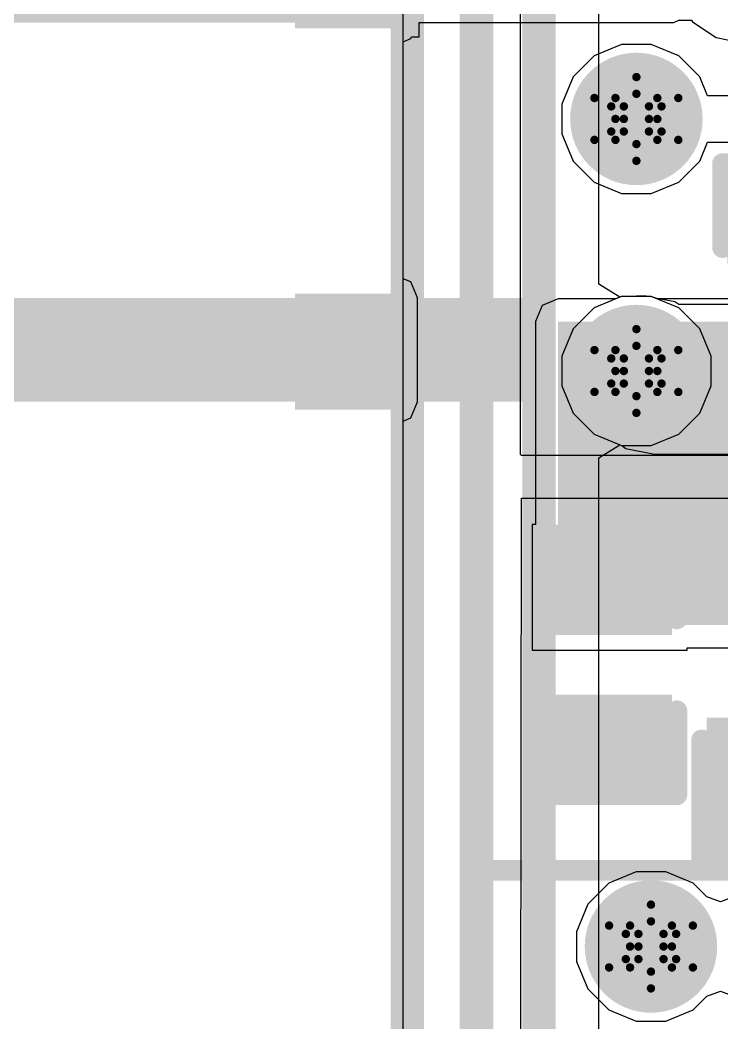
# Model space of a CAD drawing. Header units: inches. Extents: x -2.7 to 10.9, y -2.9 to 7.4.
# Drawn here: x -0.7064 to -0.5389, y 0.6606 to 0.9 of the extents above; entities that cross this region are included whole.
import ezdxf

# ---------------------------------------------------------------- set-up
doc = ezdxf.new("R2010")
doc.units = ezdxf.units.IN
doc.header["$MEASUREMENT"] = 0
for name, color, linetype in [('Board Outline', 216, 'Continuous'), ('Bottom Layer', 5, 'Continuous'), ('Bottom Solder', 6, 'Continuous'), ('Drill Drawing', 1, 'Continuous'), ('Layer 2', 16, 'Continuous'), ('Layer 3', 76, 'Continuous'), ('Top Layer', 1, 'Continuous'), ('Top Overlay', 2, 'Continuous'), ('Top Paste', 8, 'Continuous'), ('Top Solder', 216, 'Continuous'), ('Via Holes', 16, 'Continuous')]:
    doc.layers.add(name, color=color, linetype=linetype)

# ---------------------------------------------------------------- blocks, each defined once
blk = doc.blocks.new('ESP_P_____A_______41')
at = {"layer": 'Top Layer'}
for points in [[(0.09055, 0), (0.11535, 0), (0.11535, 0.198), (0.09055, 0.198)], [(0, 0), (0.02481, 0), (0.02481, 0.194), (0, 0.194)], [(0.00216, 0.01984), (0.02184, 0.01984), (0.02184, 0.00016), (0.00216, 0.00016)]]:
    blk.add_hatch(color=1, dxfattribs=at).paths.add_polyline_path(points)
at = {"layer": 'Top Paste'}
blk.add_hatch(color=8, dxfattribs=at).paths.add_polyline_path([(0.00216, 0.01984), (0.02184, 0.01984), (0.02184, 0.00016), (0.00216, 0.00016)])
at = {"layer": 'Top Solder'}
for points in [[(-0.00184, 0.02384), (0.02584, 0.02384), (0.02584, -0.00384), (-0.00184, -0.00384)], [(0.08916, 0.02384), (0.11684, 0.02384), (0.11684, -0.00384), (0.08916, -0.00384)]]:
    blk.add_hatch(color=216, dxfattribs=at).paths.add_polyline_path(points)
blk = doc.blocks.new('C___0402_295')
at = {"layer": 'Top Layer'}
for points in [[(-0.0275, -0.0125), (-0.0275, 0.0125), (-0.0095, 0.0125), (-0.0095, -0.0125)], [(0.0095, -0.0125), (0.0095, 0.0125), (0.0275, 0.0125), (0.0275, -0.0125)]]:
    blk.add_hatch(color=1, dxfattribs=at).paths.add_polyline_path(points)
at = {"layer": 'Top Paste'}
for points in [[(-0.0275, -0.0125), (-0.0275, 0.0125), (-0.0095, 0.0125), (-0.0095, -0.0125)], [(0.0095, -0.0125), (0.0095, 0.0125), (0.0275, 0.0125), (0.0275, -0.0125)]]:
    blk.add_hatch(color=8, dxfattribs=at).paths.add_polyline_path(points)
at = {"layer": 'Top Solder'}
for points in [[(-0.02986, -0.01486), (-0.02986, 0.01486), (-0.00714, 0.01486), (-0.00714, -0.01486)], [(0.00714, -0.01486), (0.00714, 0.01486), (0.02986, 0.01486), (0.02986, -0.01486)]]:
    blk.add_hatch(color=216, dxfattribs=at).paths.add_polyline_path(points)
at = {"layer": 'Top Overlay'}
for points in [[(-0.031, 0.016, 0.005, 0.005, 0), (-0.031, -0.016, 0.005, 0.005, 0)], [(-0.031, 0.016, 0.005, 0.005, 0), (-0.011, 0.016, 0.005, 0.005, 0)], [(0.011, 0.016, 0.005, 0.005, 0), (0.031, 0.016, 0.005, 0.005, 0)], [(0.031, 0.016, 0.005, 0.005, 0), (0.031, -0.016, 0.005, 0.005, 0)], [(-0.031, -0.016, 0.005, 0.005, 0), (-0.011, -0.016, 0.005, 0.005, 0)], [(0.011, -0.016, 0.005, 0.005, 0), (0.031, -0.016, 0.005, 0.005, 0)]]:
    blk.add_lwpolyline(points, format="xyseb", dxfattribs=at)
for points in [[(-0.03225, 0.016, 0.0025, 0.0025, 1), (-0.02975, 0.016, 0.0025, 0.0025, 1)], [(-0.03225, 0.016, 0.0025, 0.0025, 1), (-0.02975, 0.016, 0.0025, 0.0025, 1)], [(-0.01225, 0.016, 0.0025, 0.0025, 1), (-0.00975, 0.016, 0.0025, 0.0025, 1)], [(0.00975, 0.016, 0.0025, 0.0025, 1), (0.01225, 0.016, 0.0025, 0.0025, 1)], [(0.02975, 0.016, 0.0025, 0.0025, 1), (0.03225, 0.016, 0.0025, 0.0025, 1)], [(0.02975, 0.016, 0.0025, 0.0025, 1), (0.03225, 0.016, 0.0025, 0.0025, 1)], [(-0.03225, -0.016, 0.0025, 0.0025, 1), (-0.02975, -0.016, 0.0025, 0.0025, 1)], [(-0.03225, -0.016, 0.0025, 0.0025, 1), (-0.02975, -0.016, 0.0025, 0.0025, 1)], [(-0.01225, -0.016, 0.0025, 0.0025, 1), (-0.00975, -0.016, 0.0025, 0.0025, 1)], [(0.00975, -0.016, 0.0025, 0.0025, 1), (0.01225, -0.016, 0.0025, 0.0025, 1)], [(0.02975, -0.016, 0.0025, 0.0025, 1), (0.03225, -0.016, 0.0025, 0.0025, 1)], [(0.02975, -0.016, 0.0025, 0.0025, 1), (0.03225, -0.016, 0.0025, 0.0025, 1)]]:
    blk.add_lwpolyline(points, format="xyseb", close=True, dxfattribs=at)
blk = doc.blocks.new('C___0603_296')
at = {"layer": 'Top Layer'}
for points in [[(-0.015, 0.0175), (-0.015, -0.0175), (-0.045, -0.0175), (-0.045, 0.0175)], [(0.045, 0.0175), (0.045, -0.0175), (0.015, -0.0175), (0.015, 0.0175)]]:
    blk.add_hatch(color=1, dxfattribs=at).paths.add_polyline_path(points)
at = {"layer": 'Top Paste'}
for points in [[(-0.015, 0.0175), (-0.015, -0.0175), (-0.045, -0.0175), (-0.045, 0.0175)], [(0.045, 0.0175), (0.045, -0.0175), (0.015, -0.0175), (0.015, 0.0175)]]:
    blk.add_hatch(color=8, dxfattribs=at).paths.add_polyline_path(points)
at = {"layer": 'Top Solder'}
for points in [[(-0.01264, 0.01986), (-0.01264, -0.01986), (-0.04736, -0.01986), (-0.04736, 0.01986)], [(0.04736, 0.01986), (0.04736, -0.01986), (0.01264, -0.01986), (0.01264, 0.01986)]]:
    blk.add_hatch(color=216, dxfattribs=at).paths.add_polyline_path(points)
at = {"layer": 'Top Overlay'}
for points in [[(-0.049, 0.021, 0.005, 0.005, 0), (-0.018, 0.021, 0.005, 0.005, 0)], [(-0.049, 0.021, 0.005, 0.005, 0), (-0.049, -0.021, 0.005, 0.005, 0)], [(0.018, 0.021, 0.005, 0.005, 0), (0.049, 0.021, 0.005, 0.005, 0)], [(0.049, 0.021, 0.005, 0.005, 0), (0.049, -0.021, 0.005, 0.005, 0)], [(-0.049, -0.021, 0.005, 0.005, 0), (-0.018, -0.021, 0.005, 0.005, 0)], [(0.018, -0.021, 0.005, 0.005, 0), (0.049, -0.021, 0.005, 0.005, 0)]]:
    blk.add_lwpolyline(points, format="xyseb", dxfattribs=at)
for points in [[(-0.05025, 0.021, 0.0025, 0.0025, 1), (-0.04775, 0.021, 0.0025, 0.0025, 1)], [(-0.05025, 0.021, 0.0025, 0.0025, 1), (-0.04775, 0.021, 0.0025, 0.0025, 1)], [(-0.01925, 0.021, 0.0025, 0.0025, 1), (-0.01675, 0.021, 0.0025, 0.0025, 1)], [(0.01675, 0.021, 0.0025, 0.0025, 1), (0.01925, 0.021, 0.0025, 0.0025, 1)], [(0.04775, 0.021, 0.0025, 0.0025, 1), (0.05025, 0.021, 0.0025, 0.0025, 1)], [(0.04775, 0.021, 0.0025, 0.0025, 1), (0.05025, 0.021, 0.0025, 0.0025, 1)], [(-0.05025, -0.021, 0.0025, 0.0025, 1), (-0.04775, -0.021, 0.0025, 0.0025, 1)], [(-0.05025, -0.021, 0.0025, 0.0025, 1), (-0.04775, -0.021, 0.0025, 0.0025, 1)], [(-0.01925, -0.021, 0.0025, 0.0025, 1), (-0.01675, -0.021, 0.0025, 0.0025, 1)], [(0.01675, -0.021, 0.0025, 0.0025, 1), (0.01925, -0.021, 0.0025, 0.0025, 1)], [(0.04775, -0.021, 0.0025, 0.0025, 1), (0.05025, -0.021, 0.0025, 0.0025, 1)], [(0.04775, -0.021, 0.0025, 0.0025, 1), (0.05025, -0.021, 0.0025, 0.0025, 1)]]:
    blk.add_lwpolyline(points, format="xyseb", close=True, dxfattribs=at)
blk = doc.blocks.new('C___0402_320')
at = {"layer": 'Top Layer'}
for points in [[(-0.0275, -0.0125), (-0.0275, 0.0125), (-0.0095, 0.0125), (-0.0095, -0.0125)], [(0.0095, -0.0125), (0.0095, 0.0125), (0.0275, 0.0125), (0.0275, -0.0125)]]:
    blk.add_hatch(color=1, dxfattribs=at).paths.add_polyline_path(points)
at = {"layer": 'Top Paste'}
for points in [[(-0.0275, -0.0125), (-0.0275, 0.0125), (-0.0095, 0.0125), (-0.0095, -0.0125)], [(0.0095, -0.0125), (0.0095, 0.0125), (0.0275, 0.0125), (0.0275, -0.0125)]]:
    blk.add_hatch(color=8, dxfattribs=at).paths.add_polyline_path(points)
at = {"layer": 'Top Solder'}
for points in [[(-0.02986, -0.01486), (-0.02986, 0.01486), (-0.00714, 0.01486), (-0.00714, -0.01486)], [(0.00714, -0.01486), (0.00714, 0.01486), (0.02986, 0.01486), (0.02986, -0.01486)]]:
    blk.add_hatch(color=216, dxfattribs=at).paths.add_polyline_path(points)
at = {"layer": 'Top Overlay'}
for points in [[(-0.031, -0.016, 0.005, 0.005, 0), (-0.031, 0.016, 0.005, 0.005, 0)], [(-0.011, 0.016, 0.005, 0.005, 0), (-0.031, 0.016, 0.005, 0.005, 0)], [(0.031, 0.016, 0.005, 0.005, 0), (0.011, 0.016, 0.005, 0.005, 0)], [(0.031, -0.016, 0.005, 0.005, 0), (0.031, 0.016, 0.005, 0.005, 0)], [(-0.011, -0.016, 0.005, 0.005, 0), (-0.031, -0.016, 0.005, 0.005, 0)], [(0.031, -0.016, 0.005, 0.005, 0), (0.011, -0.016, 0.005, 0.005, 0)]]:
    blk.add_lwpolyline(points, format="xyseb", dxfattribs=at)
for points in [[(-0.03225, 0.016, 0.0025, 0.0025, 1), (-0.02975, 0.016, 0.0025, 0.0025, 1)], [(-0.03225, 0.016, 0.0025, 0.0025, 1), (-0.02975, 0.016, 0.0025, 0.0025, 1)], [(-0.01225, 0.016, 0.0025, 0.0025, 1), (-0.00975, 0.016, 0.0025, 0.0025, 1)], [(0.00975, 0.016, 0.0025, 0.0025, 1), (0.01225, 0.016, 0.0025, 0.0025, 1)], [(0.02975, 0.016, 0.0025, 0.0025, 1), (0.03225, 0.016, 0.0025, 0.0025, 1)], [(0.02975, 0.016, 0.0025, 0.0025, 1), (0.03225, 0.016, 0.0025, 0.0025, 1)], [(-0.03225, -0.016, 0.0025, 0.0025, 1), (-0.02975, -0.016, 0.0025, 0.0025, 1)], [(-0.03225, -0.016, 0.0025, 0.0025, 1), (-0.02975, -0.016, 0.0025, 0.0025, 1)], [(-0.01225, -0.016, 0.0025, 0.0025, 1), (-0.00975, -0.016, 0.0025, 0.0025, 1)], [(0.00975, -0.016, 0.0025, 0.0025, 1), (0.01225, -0.016, 0.0025, 0.0025, 1)], [(0.02975, -0.016, 0.0025, 0.0025, 1), (0.03225, -0.016, 0.0025, 0.0025, 1)], [(0.02975, -0.016, 0.0025, 0.0025, 1), (0.03225, -0.016, 0.0025, 0.0025, 1)]]:
    blk.add_lwpolyline(points, format="xyseb", close=True, dxfattribs=at)

msp = doc.modelspace()

# ---------------------------------------------------------------- hatches: boundary and pattern name
at = {"layer": 'Bottom Layer'}
h = msp.add_hatch(color=5, dxfattribs=at)
edge = h.paths.add_edge_path()
edge.add_arc((-0.55933, 0.87639), 0.01181, 0, 360)
h = msp.add_hatch(color=5, dxfattribs=at)
edge = h.paths.add_edge_path()
edge.add_arc((-0.55933, 0.81621), 0.01181, 0, 360)
h = msp.add_hatch(color=5, dxfattribs=at)
edge = h.paths.add_edge_path()
edge.add_arc((-0.55585, 0.67881), 0.01181, 0, 360)
at = {"layer": 'Bottom Solder'}
h = msp.add_hatch(color=6, dxfattribs=at)
edge = h.paths.add_edge_path()
edge.add_arc((-0.55933, 0.87639), 0.01581, 0, 360)
h = msp.add_hatch(color=6, dxfattribs=at)
edge = h.paths.add_edge_path()
edge.add_arc((-0.55933, 0.81621), 0.01581, 0, 360)
h = msp.add_hatch(color=6, dxfattribs=at)
edge = h.paths.add_edge_path()
edge.add_arc((-0.55585, 0.67881), 0.01581, 0, 360)
at = {"layer": 'Layer 2'}
h = msp.add_hatch(color=16, dxfattribs=at)
edge = h.paths.add_edge_path()
edge.add_arc((-0.55933, 0.87639), 0.01181, 0, 360)
h = msp.add_hatch(color=16, dxfattribs=at)
edge = h.paths.add_edge_path()
edge.add_arc((-0.55933, 0.81621), 0.01181, 0, 360)
h = msp.add_hatch(color=16, dxfattribs=at)
edge = h.paths.add_edge_path()
edge.add_arc((-0.55585, 0.67881), 0.01181, 0, 360)
at = {"layer": 'Layer 3'}
h = msp.add_hatch(color=76, dxfattribs=at)
edge = h.paths.add_edge_path()
edge.add_arc((-0.55933, 0.87639), 0.01181, 0, 360)
h = msp.add_hatch(color=76, dxfattribs=at)
edge = h.paths.add_edge_path()
edge.add_arc((-0.55933, 0.81621), 0.01181, 0, 360)
h = msp.add_hatch(color=76, dxfattribs=at)
edge = h.paths.add_edge_path()
edge.add_arc((-0.55585, 0.67881), 0.01181, 0, 360)
at = {"layer": 'Top Layer'}
h = msp.add_hatch(color=1, dxfattribs=at)
edge = h.paths.add_edge_path()
edge.add_arc((-0.55933, 0.87639), 0.01181, 0, 360)
for points in [[(-0.6551, 0.80886), (-0.583, 0.80886), (-0.583, 0.83366), (-0.6551, 0.83366)], [(-0.578, 0.81021), (-0.4879, 0.81021), (-0.4879, 0.828), (-0.578, 0.828)], [(-0.578, 0.75555), (-0.50524, 0.75555), (-0.50524, 0.828), (-0.578, 0.828)]]:
    msp.add_hatch(color=1, dxfattribs=at).paths.add_polyline_path(points)
h = msp.add_hatch(color=1, dxfattribs=at)
edge = h.paths.add_edge_path()
edge.add_arc((-0.55933, 0.81621), 0.01181, 0, 360)
h = msp.add_hatch(color=1, dxfattribs=at)
edge = h.paths.add_edge_path()
edge.add_arc((-0.55585, 0.67881), 0.01181, 0, 360)
at = {"layer": 'Top Solder'}
h = msp.add_hatch(color=216, dxfattribs=at)
edge = h.paths.add_edge_path()
edge.add_arc((-0.55933, 0.87639), 0.01581, 0, 360)
h = msp.add_hatch(color=216, dxfattribs=at)
edge = h.paths.add_edge_path()
edge.add_arc((-0.55933, 0.81621), 0.01581, 0, 360)
h = msp.add_hatch(color=216, dxfattribs=at)
edge = h.paths.add_edge_path()
edge.add_arc((-0.55585, 0.67881), 0.01581, 0, 360)
at = {"layer": 'Via Holes'}
h = msp.add_hatch(color=7, dxfattribs=at)
edge = h.paths.add_edge_path()
edge.add_arc((-0.55933, 0.87639), 0.00591, 0, 360)
h = msp.add_hatch(color=7, dxfattribs=at)
edge = h.paths.add_edge_path()
edge.add_arc((-0.55933, 0.81621), 0.00591, 0, 360)
h = msp.add_hatch(color=7, dxfattribs=at)
edge = h.paths.add_edge_path()
edge.add_arc((-0.55585, 0.67881), 0.00591, 0, 360)

# ---------------------------------------------------------------- linework, layer by layer
at = {"layer": 'Board Outline'}
msp.add_lwpolyline([(-2.49969, 1.37795, 0.005, 0.005, -0.740599), (2.8433, 0.25075, 0.005, 0.005, 0)], format="xyseb", dxfattribs=at)
at = {"layer": 'Bottom Layer'}
for p, q in [((-0.56829, 0.83698), (-0.56829, 0.98337)), ((-0.56828, 0.83696), (-0.56829, 0.83698)), ((-0.56329, 0.83385), (-0.56828, 0.83696)), ((-0.56287, 0.83402), (-0.56329, 0.83385)), ((-0.55949, 0.83402), (-0.56287, 0.83402)), ((-0.55933, 0.83405), (-0.55949, 0.83402)), ((-0.557, 0.83405), (-0.55933, 0.83405)), ((-0.55684, 0.83402), (-0.557, 0.83405)), ((-0.55579, 0.83402), (-0.55684, 0.83402)), ((-0.55482, 0.83362), (-0.55579, 0.83402)), ((-0.55017, 0.83269), (-0.55482, 0.83362)), ((-0.54921, 0.83205), (-0.55017, 0.83269)), ((-0.52121, 0.83205), (-0.54921, 0.83205)), ((-0.56828, 0.79545), (-0.56329, 0.79857)), ((-0.56329, 0.79857), (-0.56287, 0.7984)), ((-0.56287, 0.7984), (-0.56283, 0.7984)), ((-0.56283, 0.7984), (-0.56183, 0.79772)), ((-0.56183, 0.79772), (-0.555, 0.79637)), ((-0.56829, 0.79544), (-0.56828, 0.79545)), ((-0.56829, 0.53748), (-0.56829, 0.79544)), ((-0.555, 0.79637), (-0.52607, 0.79637))]:
    msp.add_line(p, q, dxfattribs=at)
for points in [[(-0.61398, 0.47298, 0.008, 0.008, 0), (-0.61398, 1.07322, 0.008, 0.008, 0)], [(-0.59749, 0.50813, 0.008, 0.008, 0), (-0.59749, 1.06681, 0.008, 0.008, 0)], [(-0.58256, 0.53156, 0.008, 0.008, 0), (-0.58256, 1.05601, 0.008, 0.008, 0)], [(-0.55933, 0.81621, 0.015, 0.015, 0), (-0.557, 0.81621, 0.015, 0.015, 0)], [(-0.557, 0.81621, 0.015, 0.015, 0), (-0.555, 0.81421, 0.015, 0.015, 0)], [(-0.555, 0.81421, 0.015, 0.015, 0), (-0.52121, 0.81421, 0.015, 0.015, 0)]]:
    msp.add_lwpolyline(points, format="xyseb", dxfattribs=at)
for points in [[(-0.56308, 0.81621, 0.0075, 0.0075, 1), (-0.55558, 0.81621, 0.0075, 0.0075, 1)], [(-0.56075, 0.81621, 0.0075, 0.0075, 1), (-0.55325, 0.81621, 0.0075, 0.0075, 1)], [(-0.56075, 0.81621, 0.0075, 0.0075, 1), (-0.55325, 0.81621, 0.0075, 0.0075, 1)], [(-0.55875, 0.81421, 0.0075, 0.0075, 1), (-0.55125, 0.81421, 0.0075, 0.0075, 1)], [(-0.55875, 0.81421, 0.0075, 0.0075, 1), (-0.55125, 0.81421, 0.0075, 0.0075, 1)]]:
    msp.add_lwpolyline(points, format="xyseb", close=True, dxfattribs=at)
at = {"layer": 'Drill Drawing'}
for points in [[(-0.56433, 0.88139, 0.002, 0.002, 0), (-0.55933, 0.88639, 0.002, 0.002, 0)], [(-0.55933, 0.88639, 0.002, 0.002, 0), (-0.55433, 0.88139, 0.002, 0.002, 0)], [(-0.56933, 0.88139, 0.002, 0.002, 0), (-0.56433, 0.87639, 0.002, 0.002, 0)], [(-0.56933, 0.88139, 0.002, 0.002, 0), (-0.56433, 0.88139, 0.002, 0.002, 0)], [(-0.56233, 0.87939, 0.002, 0.002, 0), (-0.55933, 0.88239, 0.002, 0.002, 0)], [(-0.55933, 0.88239, 0.002, 0.002, 0), (-0.55633, 0.87939, 0.002, 0.002, 0)], [(-0.55433, 0.88139, 0.002, 0.002, 0), (-0.54933, 0.88139, 0.002, 0.002, 0)], [(-0.55433, 0.87639, 0.002, 0.002, 0), (-0.54933, 0.88139, 0.002, 0.002, 0)], [(-0.56533, 0.87939, 0.002, 0.002, 0), (-0.56233, 0.87639, 0.002, 0.002, 0)], [(-0.56533, 0.87939, 0.002, 0.002, 0), (-0.56233, 0.87939, 0.002, 0.002, 0)], [(-0.55633, 0.87939, 0.002, 0.002, 0), (-0.55333, 0.87939, 0.002, 0.002, 0)], [(-0.55633, 0.87639, 0.002, 0.002, 0), (-0.55333, 0.87939, 0.002, 0.002, 0)], [(-0.56933, 0.87139, 0.002, 0.002, 0), (-0.56433, 0.87639, 0.002, 0.002, 0)], [(-0.56533, 0.87339, 0.002, 0.002, 0), (-0.56233, 0.87639, 0.002, 0.002, 0)], [(-0.55633, 0.87639, 0.002, 0.002, 0), (-0.55333, 0.87339, 0.002, 0.002, 0)], [(-0.55433, 0.87639, 0.002, 0.002, 0), (-0.54933, 0.87139, 0.002, 0.002, 0)], [(-0.56533, 0.87339, 0.002, 0.002, 0), (-0.56233, 0.87339, 0.002, 0.002, 0)], [(-0.56233, 0.87339, 0.002, 0.002, 0), (-0.55933, 0.87039, 0.002, 0.002, 0)], [(-0.55933, 0.87039, 0.002, 0.002, 0), (-0.55633, 0.87339, 0.002, 0.002, 0)], [(-0.55633, 0.87339, 0.002, 0.002, 0), (-0.55333, 0.87339, 0.002, 0.002, 0)], [(-0.56933, 0.87139, 0.002, 0.002, 0), (-0.56433, 0.87139, 0.002, 0.002, 0)], [(-0.56433, 0.87139, 0.002, 0.002, 0), (-0.55933, 0.86639, 0.002, 0.002, 0)], [(-0.55933, 0.86639, 0.002, 0.002, 0), (-0.55433, 0.87139, 0.002, 0.002, 0)], [(-0.55433, 0.87139, 0.002, 0.002, 0), (-0.54933, 0.87139, 0.002, 0.002, 0)], [(-0.56433, 0.82121, 0.002, 0.002, 0), (-0.55933, 0.82621, 0.002, 0.002, 0)], [(-0.55933, 0.82621, 0.002, 0.002, 0), (-0.55433, 0.82121, 0.002, 0.002, 0)], [(-0.56933, 0.82121, 0.002, 0.002, 0), (-0.56433, 0.81621, 0.002, 0.002, 0)], [(-0.56933, 0.82121, 0.002, 0.002, 0), (-0.56433, 0.82121, 0.002, 0.002, 0)], [(-0.56233, 0.81921, 0.002, 0.002, 0), (-0.55933, 0.82221, 0.002, 0.002, 0)], [(-0.55933, 0.82221, 0.002, 0.002, 0), (-0.55633, 0.81921, 0.002, 0.002, 0)], [(-0.55433, 0.82121, 0.002, 0.002, 0), (-0.54933, 0.82121, 0.002, 0.002, 0)], [(-0.55433, 0.81621, 0.002, 0.002, 0), (-0.54933, 0.82121, 0.002, 0.002, 0)], [(-0.56533, 0.81921, 0.002, 0.002, 0), (-0.56233, 0.81621, 0.002, 0.002, 0)], [(-0.56533, 0.81921, 0.002, 0.002, 0), (-0.56233, 0.81921, 0.002, 0.002, 0)], [(-0.55633, 0.81921, 0.002, 0.002, 0), (-0.55333, 0.81921, 0.002, 0.002, 0)], [(-0.55633, 0.81621, 0.002, 0.002, 0), (-0.55333, 0.81921, 0.002, 0.002, 0)], [(-0.56933, 0.81121, 0.002, 0.002, 0), (-0.56433, 0.81621, 0.002, 0.002, 0)], [(-0.56533, 0.81321, 0.002, 0.002, 0), (-0.56233, 0.81621, 0.002, 0.002, 0)], [(-0.55633, 0.81621, 0.002, 0.002, 0), (-0.55333, 0.81321, 0.002, 0.002, 0)], [(-0.55433, 0.81621, 0.002, 0.002, 0), (-0.54933, 0.81121, 0.002, 0.002, 0)], [(-0.56533, 0.81321, 0.002, 0.002, 0), (-0.56233, 0.81321, 0.002, 0.002, 0)], [(-0.56233, 0.81321, 0.002, 0.002, 0), (-0.55933, 0.81021, 0.002, 0.002, 0)], [(-0.55933, 0.81021, 0.002, 0.002, 0), (-0.55633, 0.81321, 0.002, 0.002, 0)], [(-0.55633, 0.81321, 0.002, 0.002, 0), (-0.55333, 0.81321, 0.002, 0.002, 0)], [(-0.56933, 0.81121, 0.002, 0.002, 0), (-0.56433, 0.81121, 0.002, 0.002, 0)], [(-0.56433, 0.81121, 0.002, 0.002, 0), (-0.55933, 0.80621, 0.002, 0.002, 0)], [(-0.55933, 0.80621, 0.002, 0.002, 0), (-0.55433, 0.81121, 0.002, 0.002, 0)], [(-0.55433, 0.81121, 0.002, 0.002, 0), (-0.54933, 0.81121, 0.002, 0.002, 0)], [(-0.56085, 0.68381, 0.002, 0.002, 0), (-0.55585, 0.68881, 0.002, 0.002, 0)], [(-0.55585, 0.68881, 0.002, 0.002, 0), (-0.55085, 0.68381, 0.002, 0.002, 0)], [(-0.56585, 0.68381, 0.002, 0.002, 0), (-0.56085, 0.67881, 0.002, 0.002, 0)], [(-0.56585, 0.68381, 0.002, 0.002, 0), (-0.56085, 0.68381, 0.002, 0.002, 0)], [(-0.55885, 0.68181, 0.002, 0.002, 0), (-0.55585, 0.68481, 0.002, 0.002, 0)], [(-0.55585, 0.68481, 0.002, 0.002, 0), (-0.55285, 0.68181, 0.002, 0.002, 0)], [(-0.55085, 0.68381, 0.002, 0.002, 0), (-0.54585, 0.68381, 0.002, 0.002, 0)], [(-0.55085, 0.67881, 0.002, 0.002, 0), (-0.54585, 0.68381, 0.002, 0.002, 0)], [(-0.56185, 0.68181, 0.002, 0.002, 0), (-0.55885, 0.67881, 0.002, 0.002, 0)], [(-0.56185, 0.68181, 0.002, 0.002, 0), (-0.55885, 0.68181, 0.002, 0.002, 0)], [(-0.55285, 0.68181, 0.002, 0.002, 0), (-0.54985, 0.68181, 0.002, 0.002, 0)], [(-0.55285, 0.67881, 0.002, 0.002, 0), (-0.54985, 0.68181, 0.002, 0.002, 0)], [(-0.56585, 0.67381, 0.002, 0.002, 0), (-0.56085, 0.67881, 0.002, 0.002, 0)], [(-0.56185, 0.67581, 0.002, 0.002, 0), (-0.55885, 0.67881, 0.002, 0.002, 0)], [(-0.55285, 0.67881, 0.002, 0.002, 0), (-0.54985, 0.67581, 0.002, 0.002, 0)], [(-0.55085, 0.67881, 0.002, 0.002, 0), (-0.54585, 0.67381, 0.002, 0.002, 0)], [(-0.56185, 0.67581, 0.002, 0.002, 0), (-0.55885, 0.67581, 0.002, 0.002, 0)], [(-0.55885, 0.67581, 0.002, 0.002, 0), (-0.55585, 0.67281, 0.002, 0.002, 0)], [(-0.55585, 0.67281, 0.002, 0.002, 0), (-0.55285, 0.67581, 0.002, 0.002, 0)], [(-0.55285, 0.67581, 0.002, 0.002, 0), (-0.54985, 0.67581, 0.002, 0.002, 0)], [(-0.56585, 0.67381, 0.002, 0.002, 0), (-0.56085, 0.67381, 0.002, 0.002, 0)], [(-0.56085, 0.67381, 0.002, 0.002, 0), (-0.55585, 0.66881, 0.002, 0.002, 0)], [(-0.55585, 0.66881, 0.002, 0.002, 0), (-0.55085, 0.67381, 0.002, 0.002, 0)], [(-0.55085, 0.67381, 0.002, 0.002, 0), (-0.54585, 0.67381, 0.002, 0.002, 0)]]:
    msp.add_lwpolyline(points, format="xyseb", dxfattribs=at)
for points in [[(-0.55983, 0.88639, 0.001, 0.001, 1), (-0.55883, 0.88639, 0.001, 0.001, 1)], [(-0.55983, 0.88639, 0.001, 0.001, 1), (-0.55883, 0.88639, 0.001, 0.001, 1)], [(-0.56983, 0.88139, 0.001, 0.001, 1), (-0.56883, 0.88139, 0.001, 0.001, 1)], [(-0.56983, 0.88139, 0.001, 0.001, 1), (-0.56883, 0.88139, 0.001, 0.001, 1)], [(-0.56483, 0.88139, 0.001, 0.001, 1), (-0.56383, 0.88139, 0.001, 0.001, 1)], [(-0.56483, 0.88139, 0.001, 0.001, 1), (-0.56383, 0.88139, 0.001, 0.001, 1)], [(-0.55983, 0.88239, 0.001, 0.001, 1), (-0.55883, 0.88239, 0.001, 0.001, 1)], [(-0.55983, 0.88239, 0.001, 0.001, 1), (-0.55883, 0.88239, 0.001, 0.001, 1)], [(-0.55483, 0.88139, 0.001, 0.001, 1), (-0.55383, 0.88139, 0.001, 0.001, 1)], [(-0.55483, 0.88139, 0.001, 0.001, 1), (-0.55383, 0.88139, 0.001, 0.001, 1)], [(-0.54983, 0.88139, 0.001, 0.001, 1), (-0.54883, 0.88139, 0.001, 0.001, 1)], [(-0.54983, 0.88139, 0.001, 0.001, 1), (-0.54883, 0.88139, 0.001, 0.001, 1)], [(-0.56583, 0.87939, 0.001, 0.001, 1), (-0.56483, 0.87939, 0.001, 0.001, 1)], [(-0.56583, 0.87939, 0.001, 0.001, 1), (-0.56483, 0.87939, 0.001, 0.001, 1)], [(-0.56283, 0.87939, 0.001, 0.001, 1), (-0.56183, 0.87939, 0.001, 0.001, 1)], [(-0.56283, 0.87939, 0.001, 0.001, 1), (-0.56183, 0.87939, 0.001, 0.001, 1)], [(-0.55683, 0.87939, 0.001, 0.001, 1), (-0.55583, 0.87939, 0.001, 0.001, 1)], [(-0.55683, 0.87939, 0.001, 0.001, 1), (-0.55583, 0.87939, 0.001, 0.001, 1)], [(-0.55383, 0.87939, 0.001, 0.001, 1), (-0.55283, 0.87939, 0.001, 0.001, 1)], [(-0.55383, 0.87939, 0.001, 0.001, 1), (-0.55283, 0.87939, 0.001, 0.001, 1)], [(-0.56483, 0.87639, 0.001, 0.001, 1), (-0.56383, 0.87639, 0.001, 0.001, 1)], [(-0.56483, 0.87639, 0.001, 0.001, 1), (-0.56383, 0.87639, 0.001, 0.001, 1)], [(-0.56283, 0.87639, 0.001, 0.001, 1), (-0.56183, 0.87639, 0.001, 0.001, 1)], [(-0.56283, 0.87639, 0.001, 0.001, 1), (-0.56183, 0.87639, 0.001, 0.001, 1)], [(-0.55683, 0.87639, 0.001, 0.001, 1), (-0.55583, 0.87639, 0.001, 0.001, 1)], [(-0.55683, 0.87639, 0.001, 0.001, 1), (-0.55583, 0.87639, 0.001, 0.001, 1)], [(-0.55483, 0.87639, 0.001, 0.001, 1), (-0.55383, 0.87639, 0.001, 0.001, 1)], [(-0.55483, 0.87639, 0.001, 0.001, 1), (-0.55383, 0.87639, 0.001, 0.001, 1)], [(-0.56583, 0.87339, 0.001, 0.001, 1), (-0.56483, 0.87339, 0.001, 0.001, 1)], [(-0.56583, 0.87339, 0.001, 0.001, 1), (-0.56483, 0.87339, 0.001, 0.001, 1)], [(-0.56283, 0.87339, 0.001, 0.001, 1), (-0.56183, 0.87339, 0.001, 0.001, 1)], [(-0.56283, 0.87339, 0.001, 0.001, 1), (-0.56183, 0.87339, 0.001, 0.001, 1)], [(-0.55683, 0.87339, 0.001, 0.001, 1), (-0.55583, 0.87339, 0.001, 0.001, 1)], [(-0.55683, 0.87339, 0.001, 0.001, 1), (-0.55583, 0.87339, 0.001, 0.001, 1)], [(-0.55383, 0.87339, 0.001, 0.001, 1), (-0.55283, 0.87339, 0.001, 0.001, 1)], [(-0.55383, 0.87339, 0.001, 0.001, 1), (-0.55283, 0.87339, 0.001, 0.001, 1)], [(-0.56983, 0.87139, 0.001, 0.001, 1), (-0.56883, 0.87139, 0.001, 0.001, 1)], [(-0.56983, 0.87139, 0.001, 0.001, 1), (-0.56883, 0.87139, 0.001, 0.001, 1)], [(-0.56483, 0.87139, 0.001, 0.001, 1), (-0.56383, 0.87139, 0.001, 0.001, 1)], [(-0.56483, 0.87139, 0.001, 0.001, 1), (-0.56383, 0.87139, 0.001, 0.001, 1)], [(-0.55483, 0.87139, 0.001, 0.001, 1), (-0.55383, 0.87139, 0.001, 0.001, 1)], [(-0.55483, 0.87139, 0.001, 0.001, 1), (-0.55383, 0.87139, 0.001, 0.001, 1)], [(-0.54983, 0.87139, 0.001, 0.001, 1), (-0.54883, 0.87139, 0.001, 0.001, 1)], [(-0.54983, 0.87139, 0.001, 0.001, 1), (-0.54883, 0.87139, 0.001, 0.001, 1)], [(-0.55983, 0.87039, 0.001, 0.001, 1), (-0.55883, 0.87039, 0.001, 0.001, 1)], [(-0.55983, 0.87039, 0.001, 0.001, 1), (-0.55883, 0.87039, 0.001, 0.001, 1)], [(-0.55983, 0.86639, 0.001, 0.001, 1), (-0.55883, 0.86639, 0.001, 0.001, 1)], [(-0.55983, 0.86639, 0.001, 0.001, 1), (-0.55883, 0.86639, 0.001, 0.001, 1)], [(-0.55983, 0.82621, 0.001, 0.001, 1), (-0.55883, 0.82621, 0.001, 0.001, 1)], [(-0.55983, 0.82621, 0.001, 0.001, 1), (-0.55883, 0.82621, 0.001, 0.001, 1)], [(-0.56983, 0.82121, 0.001, 0.001, 1), (-0.56883, 0.82121, 0.001, 0.001, 1)], [(-0.56983, 0.82121, 0.001, 0.001, 1), (-0.56883, 0.82121, 0.001, 0.001, 1)], [(-0.56483, 0.82121, 0.001, 0.001, 1), (-0.56383, 0.82121, 0.001, 0.001, 1)], [(-0.56483, 0.82121, 0.001, 0.001, 1), (-0.56383, 0.82121, 0.001, 0.001, 1)], [(-0.55983, 0.82221, 0.001, 0.001, 1), (-0.55883, 0.82221, 0.001, 0.001, 1)], [(-0.55983, 0.82221, 0.001, 0.001, 1), (-0.55883, 0.82221, 0.001, 0.001, 1)], [(-0.55483, 0.82121, 0.001, 0.001, 1), (-0.55383, 0.82121, 0.001, 0.001, 1)], [(-0.55483, 0.82121, 0.001, 0.001, 1), (-0.55383, 0.82121, 0.001, 0.001, 1)], [(-0.54983, 0.82121, 0.001, 0.001, 1), (-0.54883, 0.82121, 0.001, 0.001, 1)], [(-0.54983, 0.82121, 0.001, 0.001, 1), (-0.54883, 0.82121, 0.001, 0.001, 1)], [(-0.56583, 0.81921, 0.001, 0.001, 1), (-0.56483, 0.81921, 0.001, 0.001, 1)], [(-0.56583, 0.81921, 0.001, 0.001, 1), (-0.56483, 0.81921, 0.001, 0.001, 1)], [(-0.56283, 0.81921, 0.001, 0.001, 1), (-0.56183, 0.81921, 0.001, 0.001, 1)], [(-0.56283, 0.81921, 0.001, 0.001, 1), (-0.56183, 0.81921, 0.001, 0.001, 1)], [(-0.55683, 0.81921, 0.001, 0.001, 1), (-0.55583, 0.81921, 0.001, 0.001, 1)], [(-0.55683, 0.81921, 0.001, 0.001, 1), (-0.55583, 0.81921, 0.001, 0.001, 1)], [(-0.55383, 0.81921, 0.001, 0.001, 1), (-0.55283, 0.81921, 0.001, 0.001, 1)], [(-0.55383, 0.81921, 0.001, 0.001, 1), (-0.55283, 0.81921, 0.001, 0.001, 1)], [(-0.56483, 0.81621, 0.001, 0.001, 1), (-0.56383, 0.81621, 0.001, 0.001, 1)], [(-0.56483, 0.81621, 0.001, 0.001, 1), (-0.56383, 0.81621, 0.001, 0.001, 1)], [(-0.56283, 0.81621, 0.001, 0.001, 1), (-0.56183, 0.81621, 0.001, 0.001, 1)], [(-0.56283, 0.81621, 0.001, 0.001, 1), (-0.56183, 0.81621, 0.001, 0.001, 1)], [(-0.55683, 0.81621, 0.001, 0.001, 1), (-0.55583, 0.81621, 0.001, 0.001, 1)], [(-0.55683, 0.81621, 0.001, 0.001, 1), (-0.55583, 0.81621, 0.001, 0.001, 1)], [(-0.55483, 0.81621, 0.001, 0.001, 1), (-0.55383, 0.81621, 0.001, 0.001, 1)], [(-0.55483, 0.81621, 0.001, 0.001, 1), (-0.55383, 0.81621, 0.001, 0.001, 1)], [(-0.56583, 0.81321, 0.001, 0.001, 1), (-0.56483, 0.81321, 0.001, 0.001, 1)], [(-0.56583, 0.81321, 0.001, 0.001, 1), (-0.56483, 0.81321, 0.001, 0.001, 1)], [(-0.56283, 0.81321, 0.001, 0.001, 1), (-0.56183, 0.81321, 0.001, 0.001, 1)], [(-0.56283, 0.81321, 0.001, 0.001, 1), (-0.56183, 0.81321, 0.001, 0.001, 1)], [(-0.55683, 0.81321, 0.001, 0.001, 1), (-0.55583, 0.81321, 0.001, 0.001, 1)], [(-0.55683, 0.81321, 0.001, 0.001, 1), (-0.55583, 0.81321, 0.001, 0.001, 1)], [(-0.55383, 0.81321, 0.001, 0.001, 1), (-0.55283, 0.81321, 0.001, 0.001, 1)], [(-0.55383, 0.81321, 0.001, 0.001, 1), (-0.55283, 0.81321, 0.001, 0.001, 1)], [(-0.56983, 0.81121, 0.001, 0.001, 1), (-0.56883, 0.81121, 0.001, 0.001, 1)], [(-0.56983, 0.81121, 0.001, 0.001, 1), (-0.56883, 0.81121, 0.001, 0.001, 1)], [(-0.56483, 0.81121, 0.001, 0.001, 1), (-0.56383, 0.81121, 0.001, 0.001, 1)], [(-0.56483, 0.81121, 0.001, 0.001, 1), (-0.56383, 0.81121, 0.001, 0.001, 1)], [(-0.55483, 0.81121, 0.001, 0.001, 1), (-0.55383, 0.81121, 0.001, 0.001, 1)], [(-0.55483, 0.81121, 0.001, 0.001, 1), (-0.55383, 0.81121, 0.001, 0.001, 1)], [(-0.54983, 0.81121, 0.001, 0.001, 1), (-0.54883, 0.81121, 0.001, 0.001, 1)], [(-0.54983, 0.81121, 0.001, 0.001, 1), (-0.54883, 0.81121, 0.001, 0.001, 1)], [(-0.55983, 0.81021, 0.001, 0.001, 1), (-0.55883, 0.81021, 0.001, 0.001, 1)], [(-0.55983, 0.81021, 0.001, 0.001, 1), (-0.55883, 0.81021, 0.001, 0.001, 1)], [(-0.55983, 0.80621, 0.001, 0.001, 1), (-0.55883, 0.80621, 0.001, 0.001, 1)], [(-0.55983, 0.80621, 0.001, 0.001, 1), (-0.55883, 0.80621, 0.001, 0.001, 1)], [(-0.55635, 0.68881, 0.001, 0.001, 1), (-0.55535, 0.68881, 0.001, 0.001, 1)], [(-0.55635, 0.68881, 0.001, 0.001, 1), (-0.55535, 0.68881, 0.001, 0.001, 1)], [(-0.56635, 0.68381, 0.001, 0.001, 1), (-0.56535, 0.68381, 0.001, 0.001, 1)], [(-0.56635, 0.68381, 0.001, 0.001, 1), (-0.56535, 0.68381, 0.001, 0.001, 1)], [(-0.56135, 0.68381, 0.001, 0.001, 1), (-0.56035, 0.68381, 0.001, 0.001, 1)], [(-0.56135, 0.68381, 0.001, 0.001, 1), (-0.56035, 0.68381, 0.001, 0.001, 1)], [(-0.55635, 0.68481, 0.001, 0.001, 1), (-0.55535, 0.68481, 0.001, 0.001, 1)], [(-0.55635, 0.68481, 0.001, 0.001, 1), (-0.55535, 0.68481, 0.001, 0.001, 1)], [(-0.55135, 0.68381, 0.001, 0.001, 1), (-0.55035, 0.68381, 0.001, 0.001, 1)], [(-0.55135, 0.68381, 0.001, 0.001, 1), (-0.55035, 0.68381, 0.001, 0.001, 1)], [(-0.54635, 0.68381, 0.001, 0.001, 1), (-0.54535, 0.68381, 0.001, 0.001, 1)], [(-0.54635, 0.68381, 0.001, 0.001, 1), (-0.54535, 0.68381, 0.001, 0.001, 1)], [(-0.56235, 0.68181, 0.001, 0.001, 1), (-0.56135, 0.68181, 0.001, 0.001, 1)], [(-0.56235, 0.68181, 0.001, 0.001, 1), (-0.56135, 0.68181, 0.001, 0.001, 1)], [(-0.55935, 0.68181, 0.001, 0.001, 1), (-0.55835, 0.68181, 0.001, 0.001, 1)], [(-0.55935, 0.68181, 0.001, 0.001, 1), (-0.55835, 0.68181, 0.001, 0.001, 1)], [(-0.55335, 0.68181, 0.001, 0.001, 1), (-0.55235, 0.68181, 0.001, 0.001, 1)], [(-0.55335, 0.68181, 0.001, 0.001, 1), (-0.55235, 0.68181, 0.001, 0.001, 1)], [(-0.55035, 0.68181, 0.001, 0.001, 1), (-0.54935, 0.68181, 0.001, 0.001, 1)], [(-0.55035, 0.68181, 0.001, 0.001, 1), (-0.54935, 0.68181, 0.001, 0.001, 1)], [(-0.56135, 0.67881, 0.001, 0.001, 1), (-0.56035, 0.67881, 0.001, 0.001, 1)], [(-0.56135, 0.67881, 0.001, 0.001, 1), (-0.56035, 0.67881, 0.001, 0.001, 1)], [(-0.55935, 0.67881, 0.001, 0.001, 1), (-0.55835, 0.67881, 0.001, 0.001, 1)], [(-0.55935, 0.67881, 0.001, 0.001, 1), (-0.55835, 0.67881, 0.001, 0.001, 1)], [(-0.55335, 0.67881, 0.001, 0.001, 1), (-0.55235, 0.67881, 0.001, 0.001, 1)], [(-0.55335, 0.67881, 0.001, 0.001, 1), (-0.55235, 0.67881, 0.001, 0.001, 1)], [(-0.55135, 0.67881, 0.001, 0.001, 1), (-0.55035, 0.67881, 0.001, 0.001, 1)], [(-0.55135, 0.67881, 0.001, 0.001, 1), (-0.55035, 0.67881, 0.001, 0.001, 1)], [(-0.56235, 0.67581, 0.001, 0.001, 1), (-0.56135, 0.67581, 0.001, 0.001, 1)], [(-0.56235, 0.67581, 0.001, 0.001, 1), (-0.56135, 0.67581, 0.001, 0.001, 1)], [(-0.55935, 0.67581, 0.001, 0.001, 1), (-0.55835, 0.67581, 0.001, 0.001, 1)], [(-0.55935, 0.67581, 0.001, 0.001, 1), (-0.55835, 0.67581, 0.001, 0.001, 1)], [(-0.55335, 0.67581, 0.001, 0.001, 1), (-0.55235, 0.67581, 0.001, 0.001, 1)], [(-0.55335, 0.67581, 0.001, 0.001, 1), (-0.55235, 0.67581, 0.001, 0.001, 1)], [(-0.55035, 0.67581, 0.001, 0.001, 1), (-0.54935, 0.67581, 0.001, 0.001, 1)], [(-0.55035, 0.67581, 0.001, 0.001, 1), (-0.54935, 0.67581, 0.001, 0.001, 1)], [(-0.56635, 0.67381, 0.001, 0.001, 1), (-0.56535, 0.67381, 0.001, 0.001, 1)], [(-0.56635, 0.67381, 0.001, 0.001, 1), (-0.56535, 0.67381, 0.001, 0.001, 1)], [(-0.56135, 0.67381, 0.001, 0.001, 1), (-0.56035, 0.67381, 0.001, 0.001, 1)], [(-0.56135, 0.67381, 0.001, 0.001, 1), (-0.56035, 0.67381, 0.001, 0.001, 1)], [(-0.55635, 0.67281, 0.001, 0.001, 1), (-0.55535, 0.67281, 0.001, 0.001, 1)], [(-0.55635, 0.67281, 0.001, 0.001, 1), (-0.55535, 0.67281, 0.001, 0.001, 1)], [(-0.55135, 0.67381, 0.001, 0.001, 1), (-0.55035, 0.67381, 0.001, 0.001, 1)], [(-0.55135, 0.67381, 0.001, 0.001, 1), (-0.55035, 0.67381, 0.001, 0.001, 1)], [(-0.54635, 0.67381, 0.001, 0.001, 1), (-0.54535, 0.67381, 0.001, 0.001, 1)], [(-0.54635, 0.67381, 0.001, 0.001, 1), (-0.54535, 0.67381, 0.001, 0.001, 1)], [(-0.55635, 0.66881, 0.001, 0.001, 1), (-0.55535, 0.66881, 0.001, 0.001, 1)], [(-0.55635, 0.66881, 0.001, 0.001, 1), (-0.55535, 0.66881, 0.001, 0.001, 1)]]:
    msp.add_lwpolyline(points, format="xyseb", close=True, dxfattribs=at)
at = {"layer": 'Layer 2'}
for p, q in [((-0.615, 0.405), (-0.615, 1.832)), ((-0.56287, 0.83402), (-0.56942, 0.83131)), ((-0.55579, 0.83402), (-0.56287, 0.83402)), ((-0.54924, 0.83131), (-0.55579, 0.83402)), ((-0.56942, 0.83131), (-0.57443, 0.8263)), ((-0.54423, 0.8263), (-0.54924, 0.83131)), ((-0.57443, 0.8263), (-0.57714, 0.81975)), ((-0.54152, 0.81975), (-0.54423, 0.8263)), ((-0.57714, 0.81975), (-0.57714, 0.81266)), ((-0.54152, 0.81266), (-0.54152, 0.81975)), ((-0.57714, 0.81266), (-0.57443, 0.80612)), ((-0.54423, 0.80612), (-0.54152, 0.81266)), ((-0.57443, 0.80612), (-0.56942, 0.80111)), ((-0.54924, 0.80111), (-0.54423, 0.80612)), ((-0.56942, 0.80111), (-0.56287, 0.7984)), ((-0.55579, 0.7984), (-0.54924, 0.80111)), ((-0.56287, 0.7984), (-0.55579, 0.7984))]:
    msp.add_line(p, q, dxfattribs=at)
at = {"layer": 'Layer 3'}
for p, q in [((-0.58699, 0.79629), (-0.58699, 1.832)), ((-0.56287, 0.8942), (-0.56942, 0.89149)), ((-0.55579, 0.8942), (-0.56287, 0.8942)), ((-0.54924, 0.89149), (-0.55579, 0.8942)), ((-0.56942, 0.89149), (-0.57443, 0.88648)), ((-0.54423, 0.88648), (-0.54924, 0.89149)), ((-0.57443, 0.88648), (-0.57714, 0.87993)), ((-0.54235, 0.88194), (-0.54423, 0.88648)), ((-0.53694, 0.88194), (-0.54235, 0.88194)), ((-0.57714, 0.87993), (-0.57714, 0.87285)), ((-0.57714, 0.87285), (-0.57443, 0.8663)), ((-0.54423, 0.8663), (-0.54235, 0.87084)), ((-0.54235, 0.87084), (-0.53694, 0.87084)), ((-0.57443, 0.8663), (-0.56942, 0.86129)), ((-0.54924, 0.86129), (-0.54423, 0.8663)), ((-0.56942, 0.86129), (-0.56287, 0.85858)), ((-0.55579, 0.85858), (-0.54924, 0.86129)), ((-0.56287, 0.85858), (-0.55579, 0.85858)), ((-0.58672, 0.79607), (-0.58699, 0.79629)), ((-0.40966, 0.79607), (-0.58672, 0.79607)), ((-0.58728, 0.405), (-0.58672, 0.78587)), ((-0.58672, 0.78587), (-0.40966, 0.78587)), ((-0.55939, 0.69662), (-0.56594, 0.69391)), ((-0.5523, 0.69662), (-0.55939, 0.69662)), ((-0.54576, 0.69391), (-0.5523, 0.69662)), ((-0.56594, 0.69391), (-0.57095, 0.6889)), ((-0.54251, 0.69066), (-0.54576, 0.69391)), ((-0.53929, 0.68945), (-0.54251, 0.69066)), ((-0.53607, 0.69066), (-0.53929, 0.68945)), ((-0.57095, 0.6889), (-0.57366, 0.68235)), ((-0.57366, 0.68235), (-0.57366, 0.67527)), ((-0.57366, 0.67527), (-0.57095, 0.66872)), ((-0.57095, 0.66872), (-0.56594, 0.66371)), ((-0.54251, 0.66696), (-0.53929, 0.66817)), ((-0.53929, 0.66817), (-0.53607, 0.66696)), ((-0.54576, 0.66371), (-0.54251, 0.66696)), ((-0.56594, 0.66371), (-0.55939, 0.661)), ((-0.5523, 0.661), (-0.54576, 0.66371)), ((-0.55939, 0.661), (-0.5523, 0.661))]:
    msp.add_line(p, q, dxfattribs=at)
at = {"layer": 'Top Layer'}
for p, q in [((-0.61115, 0.89601), (-0.61115, 0.89944)), ((-0.61115, 0.89944), (-0.5504, 0.89944)), ((-0.5504, 0.89944), (-0.54917, 0.89995)), ((-0.54917, 0.89995), (-0.54616, 0.89995)), ((-0.54616, 0.89995), (-0.54592, 0.8996)), ((-0.54592, 0.8996), (-0.5403, 0.89584)), ((-0.615, 0.89482), (-0.61317, 0.89558)), ((-0.61317, 0.89558), (-0.61299, 0.89601)), ((-0.61299, 0.89601), (-0.61115, 0.89601)), ((-0.5403, 0.89584), (-0.53366, 0.89452)), ((-0.615, 0.83825), (-0.615, 0.89482)), ((-0.61316, 0.83749), (-0.615, 0.83825)), ((-0.61158, 0.83366), (-0.61316, 0.83749)), ((-0.61158, 0.80886), (-0.61158, 0.83366)), ((-0.578, 0.83341), (-0.58183, 0.83183)), ((-0.56434, 0.83341), (-0.578, 0.83341)), ((-0.56287, 0.83402), (-0.56434, 0.83341)), ((-0.55579, 0.83402), (-0.56287, 0.83402)), ((-0.55433, 0.83341), (-0.55579, 0.83402)), ((-0.4879, 0.83341), (-0.55433, 0.83341)), ((-0.58183, 0.83183), (-0.58341, 0.828)), ((-0.58341, 0.828), (-0.58341, 0.77955)), ((-0.61316, 0.80503), (-0.61158, 0.80886)), ((-0.615, 0.80427), (-0.61316, 0.80503)), ((-0.615, 0.405), (-0.615, 0.80427)), ((-0.58341, 0.77955), (-0.58418, 0.77955)), ((-0.58418, 0.77955), (-0.58418, 0.74955)), ((-0.58418, 0.74955), (-0.54718, 0.74955)), ((-0.54718, 0.74955), (-0.54718, 0.75014)), ((-0.54718, 0.75014), (-0.5236, 0.75014))]:
    msp.add_line(p, q, dxfattribs=at)
at = {"layer": 'Top Overlay'}
for points in [[(-0.596, 0.697, 0.005, 0.005, 0), (-0.596, 0.93817, 0.005, 0.005, 0)], [(-0.596, 0.697, 0.005, 0.005, 0), (-0.42, 0.697, 0.005, 0.005, 0)]]:
    msp.add_lwpolyline(points, format="xyseb", dxfattribs=at)
msp.add_lwpolyline([(-0.59725, 0.697, 0.0025, 0.0025, 1), (-0.59475, 0.697, 0.0025, 0.0025, 1)], format="xyseb", close=True, dxfattribs=at)
msp.add_lwpolyline([(-0.59725, 0.697, 0.0025, 0.0025, 1), (-0.59475, 0.697, 0.0025, 0.0025, 1)], format="xyseb", close=True, dxfattribs=at)

# ---------------------------------------------------------------- block references
for name, p, rotation in [('ESP_P_____A_______41', (-0.61699, 0.80886), 90), ('C___0402_320', (-0.52274, 0.83471), 270), ('C___0603_296', (-0.52274, 0.74612), 90), ('C___0402_295', (-0.56568, 0.74606), 90)]:
    msp.add_blockref(name, p, dxfattribs=dict(rotation=rotation))

doc.saveas('drawing.dxf')
